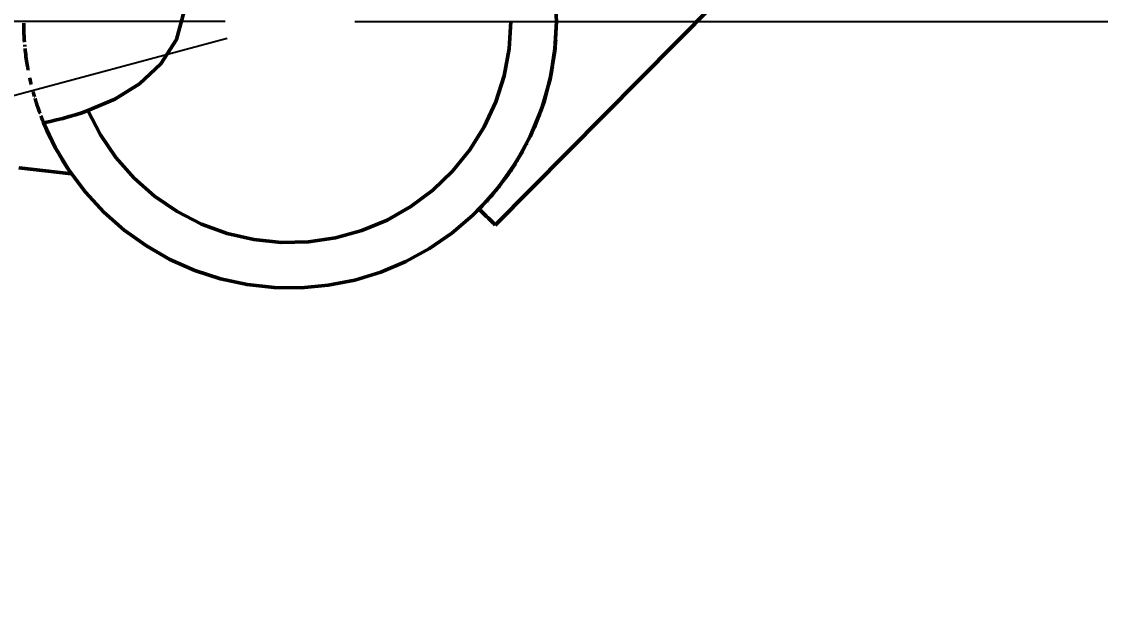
# Model space of a CAD drawing. Header units: millimetres. Extents: x -900 to 1100, y -668 to 717.
# Drawn here: x -20.7 to 62.4, y -45.5 to 0 of the extents above; entities that cross this region are included whole.
import ezdxf

# ---------------------------------------------------------------- set-up
doc = ezdxf.new("R2010")
doc.units = ezdxf.units.MM
doc.header["$LTSCALE"] = 10
doc.layers.add('DIM', color=3, linetype='CONTINUOUS', lineweight=18)
doc.layers.add('FRAME', color=7, linetype='CONTINUOUS', lineweight=50)
doc.styles.add('OpenSansCondensed-Light', font='OpenSansCondensed-Light.ttf')
doc.dimstyles.new('EZDXF', dxfattribs={"dimtxt": 12.5, "dimasz": 12.5, "dimexe": 7.5, "dimexo": 5, "dimgap": 4, "dimtad": 1, "dimdec": 1, "dimzin": 12, "dimdsep": 46, "dimtxsty": 'OpenSansCondensed-Light', "dimblk": 'ARCHTICK', "dimcen": 2.5, "dimclrd": 3, "dimclre": 3, "dimadec": 1, "dimazin": 3, "dimtfac": 0.5, "dimtmove": 2, "dimatfit": 3})

# ---------------------------------------------------------------- blocks, each defined once
blk = doc.blocks.new('_ARCHTICK')
at = {"color": 0, "linetype": 'BYBLOCK', "const_width": 0.15}
blk.add_lwpolyline([(-0.5, -0.5), (0.5, 0.5)], dxfattribs=at)

msp = doc.modelspace()

# ---------------------------------------------------------------- linework, layer by layer
at = {"layer": 'FRAME'}
for points in [[(15.802, -15.664), (420.755, 392.861)], [(20.5, 0), (20.388, 2.144), (20.052, 4.265), (19.495, 6.338), (18.726, 8.343), (17.75, 10.255), (16.58, 12.056), (15.229, 13.724), (13.71, 15.241), (12.04, 16.591), (10.239, 17.76), (8.325, 18.733), (6.321, 19.501), (4.246, 20.055), (2.125, 20.39), (-0.019, 20.5), (-2.163, 20.386)], [(-13.841, 9.87), (-12.042, 8.524), (-10.439, 6.949), (-9.144, 5.116), (-8.321, 3.03), (-8.157, 0.797), (-8.731, -1.366), (-9.939, -3.254), (-11.584, -4.781), (-13.494, -5.963), (-15.558, -6.851)], [(-20.5, -0.113), (-20.497, -0.322), (-20.493, -0.532), (-20.487, -0.741), (-20.478, -0.95), (-20.467, -1.159), (-20.454, -1.368), (-20.439, -1.576)], [(-18.963, -7.788), (-18.072, -9.677), (-16.994, -11.465), (-15.739, -13.135), (-14.321, -14.668), (-12.754, -16.049), (-11.055, -17.264), (-9.241, -18.299), (-7.332, -19.144), (-5.346, -19.791), (-3.304, -20.232), (-1.229, -20.463), (0.86, -20.482), (2.939, -20.288), (4.988, -19.884), (6.986, -19.273), (8.91, -18.462), (10.743, -17.46), (12.463, -16.276), (14.055, -14.924), (15.5, -13.416), (16.785, -11.77), (17.895, -10.001), (18.82, -8.128), (19.549, -6.171), (20.076, -4.15), (20.394, -2.086), (20.5, 0)], [(-15.558, -6.851), (-14.592, -8.722), (-13.402, -10.459), (-12.006, -12.036), (-10.426, -13.428), (-8.686, -14.614), (-6.812, -15.575), (-4.835, -16.298), (-2.783, -16.771), (-0.688, -16.986), (1.417, -16.941), (3.501, -16.636), (5.531, -16.075), (7.475, -15.268), (9.306, -14.227), (10.993, -12.967), (12.512, -11.509), (13.839, -9.874), (14.953, -8.087), (15.838, -6.176), (16.48, -4.171), (16.87, -2.102), (17, 0)], [(14.559, -14.432), (16.076, -12.721), (17.392, -10.852), (18.492, -8.848), (19.362, -6.734), (19.992, -4.537), (20.373, -2.282), (20.5, 0)], [(20.488, -0.696), (20.488, -0.696), (20.488, -0.696), (20.488, -0.696), (20.488, -0.696), (20.488, -0.696), (20.488, -0.696), (20.488, -0.696)], [(20.488, -0.702), (20.488, -0.702), (20.488, -0.702), (20.488, -0.702), (20.488, -0.702), (20.488, -0.702), (20.488, -0.702), (20.488, -0.702)], [(20.489, -0.675), (20.489, -0.675), (20.489, -0.675), (20.489, -0.675), (20.489, -0.675), (20.489, -0.675), (20.489, -0.675), (20.489, -0.675)], [(20.489, -0.685), (20.489, -0.685), (20.489, -0.685), (20.489, -0.685), (20.489, -0.685), (20.489, -0.685), (20.489, -0.685), (20.489, -0.685)], [(20.367, -2.333), (20.381, -2.201), (20.395, -2.07), (20.408, -1.938), (20.42, -1.807), (20.431, -1.675), (20.442, -1.544), (20.451, -1.412)], [(20.455, -1.352), (20.455, -1.352), (20.455, -1.352), (20.455, -1.352), (20.455, -1.352), (20.455, -1.352), (20.455, -1.352), (20.455, -1.352)], [(20.455, -1.357), (20.455, -1.357), (20.455, -1.357), (20.455, -1.357), (20.455, -1.357), (20.455, -1.357), (20.455, -1.357), (20.455, -1.357)], [(20.455, -1.361), (20.455, -1.361), (20.455, -1.361), (20.455, -1.361), (20.455, -1.361), (20.455, -1.361), (20.455, -1.361), (20.455, -1.361)], [(20.456, -1.348), (20.456, -1.348), (20.456, -1.348), (20.456, -1.348), (20.456, -1.348), (20.456, -1.348), (20.456, -1.348), (20.456, -1.348)], [(20.459, -1.297), (20.459, -1.297), (20.459, -1.296), (20.459, -1.296), (20.459, -1.295), (20.459, -1.295), (20.459, -1.294), (20.459, -1.293)], [(20.459, -1.293), (20.459, -1.293), (20.459, -1.293), (20.459, -1.293), (20.459, -1.293), (20.459, -1.293), (20.459, -1.293), (20.459, -1.293)], [(20.46, -1.279), (20.46, -1.279), (20.46, -1.279), (20.46, -1.279), (20.46, -1.279), (20.46, -1.279), (20.46, -1.279), (20.46, -1.279)], [(20.46, -1.286), (20.46, -1.286), (20.46, -1.286), (20.46, -1.286), (20.46, -1.286), (20.46, -1.286), (20.46, -1.286), (20.46, -1.286)], [(20.465, -1.194), (20.465, -1.194), (20.465, -1.194), (20.465, -1.194), (20.465, -1.194), (20.465, -1.194), (20.465, -1.194), (20.465, -1.194)], [(20.466, -1.179), (20.466, -1.179), (20.466, -1.179), (20.466, -1.179), (20.466, -1.179), (20.466, -1.179), (20.466, -1.179), (20.466, -1.179)], [(20.466, -1.183), (20.466, -1.183), (20.466, -1.183), (20.466, -1.183), (20.466, -1.183), (20.466, -1.183), (20.466, -1.183), (20.466, -1.183)], [(20.466, -1.187), (20.466, -1.187), (20.466, -1.187), (20.466, -1.187), (20.466, -1.187), (20.466, -1.187), (20.466, -1.187), (20.466, -1.187)], [(20.469, -1.123), (20.469, -1.123), (20.469, -1.123), (20.469, -1.123), (20.469, -1.123), (20.469, -1.123), (20.469, -1.123), (20.469, -1.123)], [(20.469, -1.127), (20.469, -1.127), (20.469, -1.127), (20.469, -1.127), (20.469, -1.127), (20.469, -1.127), (20.469, -1.127), (20.469, -1.127)], [(20.47, -1.117), (20.47, -1.117), (20.47, -1.117), (20.47, -1.117), (20.47, -1.117), (20.47, -1.117), (20.47, -1.117), (20.47, -1.117)], [(20.471, -1.081), (20.471, -1.081), (20.471, -1.081), (20.471, -1.081), (20.471, -1.081), (20.471, -1.081), (20.471, -1.081), (20.471, -1.081)], [(20.472, -1.073), (20.472, -1.073), (20.472, -1.073), (20.472, -1.073), (20.472, -1.073), (20.472, -1.073), (20.472, -1.073), (20.472, -1.073)], [(20.472, -1.077), (20.472, -1.077), (20.472, -1.077), (20.472, -1.077), (20.472, -1.077), (20.472, -1.077), (20.472, -1.077), (20.472, -1.077)], [(20.475, -1.017), (20.475, -1.017), (20.475, -1.017), (20.475, -1.017), (20.475, -1.017), (20.475, -1.017), (20.475, -1.017), (20.475, -1.017)], [(20.475, -1.021), (20.475, -1.021), (20.475, -1.021), (20.475, -1.021), (20.475, -1.021), (20.475, -1.021), (20.475, -1.021), (20.475, -1.021)], [(-20.42, -1.814), (-20.419, -1.818), (-20.419, -1.821), (-20.419, -1.825), (-20.418, -1.828), (-20.418, -1.831), (-20.418, -1.835), (-20.417, -1.838)], [(-20.415, -1.864), (-20.415, -1.87), (-20.414, -1.877), (-20.413, -1.883), (-20.413, -1.889), (-20.412, -1.896), (-20.412, -1.902), (-20.411, -1.909)], [(-20.395, -2.069), (-20.379, -2.226), (-20.361, -2.384), (-20.342, -2.541), (-20.322, -2.698), (-20.3, -2.855), (-20.278, -3.012), (-20.254, -3.169)], [(-20.253, -3.174), (-20.249, -3.197), (-20.245, -3.221), (-20.242, -3.245), (-20.238, -3.268), (-20.234, -3.292), (-20.23, -3.316), (-20.226, -3.339)], [(20.231, -3.308), (20.231, -3.308), (20.231, -3.308), (20.231, -3.308), (20.231, -3.308), (20.231, -3.308), (20.231, -3.308), (20.231, -3.308)], [(20.263, -3.106), (20.263, -3.106), (20.263, -3.106), (20.263, -3.106), (20.263, -3.106), (20.263, -3.106), (20.263, -3.106), (20.263, -3.106)], [(20.267, -3.083), (20.267, -3.083), (20.267, -3.083), (20.267, -3.083), (20.267, -3.083), (20.267, -3.083), (20.267, -3.083), (20.267, -3.083)], [(20.27, -3.061), (20.27, -3.061), (20.27, -3.061), (20.27, -3.061), (20.27, -3.061), (20.27, -3.061), (20.27, -3.061), (20.27, -3.061)], [(20.272, -3.047), (20.272, -3.047), (20.272, -3.047), (20.272, -3.047), (20.272, -3.047), (20.272, -3.047), (20.272, -3.047), (20.272, -3.047)], [(-20.224, -3.354), (-20.223, -3.356), (-20.223, -3.358), (-20.223, -3.361), (-20.222, -3.363), (-20.222, -3.365), (-20.222, -3.367), (-20.221, -3.369)], [(-20.22, -3.376), (-20.22, -3.378), (-20.219, -3.38), (-20.219, -3.382), (-20.219, -3.384), (-20.218, -3.386), (-20.218, -3.388), (-20.218, -3.39)], [(-20.217, -3.396), (-20.209, -3.445), (-20.2, -3.493), (-20.192, -3.542), (-20.183, -3.59), (-20.175, -3.638), (-20.166, -3.687), (-20.157, -3.735)], [(19.951, -4.711), (19.984, -4.571), (20.016, -4.43), (20.046, -4.29), (20.076, -4.149), (20.104, -4.008), (20.132, -3.867), (20.159, -3.726)], [(20.16, -3.717), (20.16, -3.717), (20.16, -3.717), (20.16, -3.717), (20.16, -3.717), (20.16, -3.717), (20.16, -3.717), (20.16, -3.717)], [(20.162, -3.709), (20.162, -3.709), (20.162, -3.709), (20.162, -3.709), (20.162, -3.709), (20.162, -3.709), (20.162, -3.709), (20.162, -3.709)], [(20.18, -3.608), (20.18, -3.607), (20.18, -3.606), (20.181, -3.605), (20.181, -3.604), (20.181, -3.603), (20.181, -3.602), (20.181, -3.601)], [(20.181, -3.6), (20.181, -3.6), (20.181, -3.6), (20.181, -3.6), (20.181, -3.6), (20.181, -3.6), (20.181, -3.6), (20.181, -3.6)], [(20.182, -3.594), (20.182, -3.594), (20.182, -3.594), (20.182, -3.594), (20.182, -3.594), (20.182, -3.594), (20.182, -3.594), (20.182, -3.594)], [(20.183, -3.589), (20.183, -3.589), (20.183, -3.589), (20.183, -3.589), (20.183, -3.589), (20.183, -3.589), (20.183, -3.589), (20.183, -3.589)], [(20.195, -3.523), (20.195, -3.523), (20.195, -3.522), (20.195, -3.522), (20.195, -3.521), (20.195, -3.52), (20.196, -3.52), (20.196, -3.519)], [(20.196, -3.518), (20.196, -3.518), (20.196, -3.518), (20.196, -3.518), (20.196, -3.518), (20.196, -3.518), (20.196, -3.518), (20.196, -3.518)], [(20.198, -3.503), (20.198, -3.503), (20.198, -3.503), (20.198, -3.503), (20.198, -3.503), (20.198, -3.503), (20.198, -3.503), (20.198, -3.503)], [(20.201, -3.489), (20.201, -3.489), (20.201, -3.489), (20.201, -3.489), (20.201, -3.489), (20.201, -3.489), (20.201, -3.489), (20.201, -3.489)], [(20.229, -3.322), (20.229, -3.322), (20.229, -3.322), (20.229, -3.322), (20.229, -3.322), (20.229, -3.322), (20.229, -3.322), (20.229, -3.322)], [(-20.03, -4.365), (-20.029, -4.367), (-20.029, -4.369), (-20.028, -4.372), (-20.028, -4.374), (-20.027, -4.376), (-20.027, -4.379), (-20.026, -4.381)], [(-20.02, -4.409), (-20.019, -4.414), (-20.018, -4.42), (-20.017, -4.425), (-20.016, -4.43), (-20.014, -4.436), (-20.013, -4.441), (-20.012, -4.447)], [(-20.01, -4.456), (-20.008, -4.464), (-20.007, -4.471), (-20.005, -4.478), (-20.003, -4.486), (-20.002, -4.493), (-20, -4.501), (-19.998, -4.508)], [(-19.996, -4.519), (-19.994, -4.527), (-19.992, -4.535), (-19.99, -4.543), (-19.989, -4.55), (-19.987, -4.558), (-19.985, -4.566), (-19.983, -4.574)], [(-19.98, -4.59), (-19.975, -4.608), (-19.971, -4.625), (-19.967, -4.643), (-19.963, -4.661), (-19.959, -4.678), (-19.955, -4.696), (-19.951, -4.713)], [(-19.951, -4.713), (-19.951, -4.714), (-19.951, -4.714), (-19.951, -4.714), (-19.95, -4.715), (-19.95, -4.715), (-19.95, -4.715), (-19.95, -4.716)], [(-19.95, -4.716), (-19.948, -4.727), (-19.945, -4.738), (-19.942, -4.749), (-19.94, -4.76), (-19.937, -4.771), (-19.934, -4.782), (-19.932, -4.793)], [(-19.77, -5.423), (-19.769, -5.425), (-19.768, -5.428), (-19.768, -5.431), (-19.767, -5.434), (-19.766, -5.436), (-19.765, -5.439), (-19.764, -5.442)], [(-19.757, -5.471), (-19.749, -5.497), (-19.742, -5.524), (-19.734, -5.551), (-19.727, -5.578), (-19.719, -5.604), (-19.711, -5.631), (-19.704, -5.658)], [(-19.704, -5.658), (-19.699, -5.673), (-19.695, -5.688), (-19.691, -5.704), (-19.686, -5.719), (-19.682, -5.734), (-19.677, -5.749), (-19.673, -5.764)], [(-19.625, -5.925), (-19.613, -5.964), (-19.601, -6.003), (-19.59, -6.042), (-19.578, -6.08), (-19.565, -6.119), (-19.553, -6.158), (-19.541, -6.197)], [(-19.562, -6.131), (-19.561, -6.135), (-19.56, -6.138), (-19.559, -6.141), (-19.558, -6.144), (-19.557, -6.147), (-19.556, -6.151), (-19.555, -6.154)], [(-19.54, -6.199), (-19.539, -6.204), (-19.537, -6.208), (-19.536, -6.213), (-19.534, -6.217), (-19.533, -6.222), (-19.532, -6.226), (-19.53, -6.231)], [(-19.529, -6.234), (-19.516, -6.275), (-19.503, -6.316), (-19.489, -6.357), (-19.476, -6.398), (-19.463, -6.438), (-19.449, -6.479), (-19.436, -6.52)], [(-19.432, -6.531), (-19.43, -6.535), (-19.429, -6.54), (-19.427, -6.544), (-19.426, -6.549), (-19.424, -6.553), (-19.423, -6.558), (-19.421, -6.562)], [(-19.427, -6.546), (-19.427, -6.546), (-19.427, -6.546), (-19.427, -6.546), (-19.427, -6.545), (-19.427, -6.545), (-19.427, -6.545), (-19.427, -6.545)], [(-19.42, -6.565), (-19.417, -6.574), (-19.414, -6.583), (-19.411, -6.592), (-19.408, -6.602), (-19.405, -6.611), (-19.402, -6.62), (-19.399, -6.629)], [(-19.409, -6.598), (-19.41, -6.595), (-19.411, -6.592), (-19.412, -6.589), (-19.413, -6.587), (-19.414, -6.584), (-19.415, -6.581), (-19.416, -6.579)], [(-19.395, -6.64), (-19.397, -6.634), (-19.399, -6.628), (-19.401, -6.622), (-19.403, -6.616), (-19.405, -6.61), (-19.407, -6.604), (-19.409, -6.598)], [(-19.334, -6.816), (-19.342, -6.791), (-19.351, -6.766), (-19.36, -6.741), (-19.369, -6.716), (-19.377, -6.691), (-19.386, -6.666), (-19.395, -6.64)], [(19.511, -6.291), (19.512, -6.289), (19.512, -6.286), (19.513, -6.284), (19.514, -6.281), (19.515, -6.279), (19.516, -6.276), (19.516, -6.274)], [(-19.394, -6.644), (-19.389, -6.658), (-19.384, -6.673), (-19.379, -6.687), (-19.374, -6.701), (-19.369, -6.716), (-19.364, -6.73), (-19.359, -6.744)], [(-19.377, -6.693), (-19.376, -6.693), (-19.376, -6.694), (-19.376, -6.694), (-19.376, -6.695), (-19.376, -6.695), (-19.376, -6.695), (-19.376, -6.696)], [(-19.376, -6.696), (-19.375, -6.699), (-19.373, -6.702), (-19.372, -6.705), (-19.371, -6.709), (-19.37, -6.712), (-19.369, -6.715), (-19.368, -6.718)], [(-19.367, -6.72), (-19.364, -6.73), (-19.36, -6.74), (-19.357, -6.75), (-19.353, -6.76), (-19.35, -6.77), (-19.347, -6.779), (-19.343, -6.789)], [(-19.352, -6.765), (-19.348, -6.775), (-19.344, -6.785), (-19.341, -6.796), (-19.337, -6.806), (-19.333, -6.817), (-19.33, -6.827), (-19.326, -6.837)], [(-19.332, -6.82), (-19.332, -6.82), (-19.332, -6.819), (-19.333, -6.819), (-19.333, -6.819), (-19.333, -6.819), (-19.333, -6.819), (-19.333, -6.818)], [(-19.33, -6.827), (-19.33, -6.826), (-19.33, -6.825), (-19.331, -6.825), (-19.331, -6.824), (-19.331, -6.823), (-19.331, -6.823), (-19.332, -6.822)], [(-19.328, -6.833), (-19.328, -6.832), (-19.328, -6.831), (-19.329, -6.83), (-19.329, -6.829), (-19.329, -6.828), (-19.33, -6.828), (-19.33, -6.827)], [(-19.282, -6.96), (-19.289, -6.942), (-19.295, -6.924), (-19.302, -6.906), (-19.308, -6.888), (-19.315, -6.87), (-19.321, -6.852), (-19.327, -6.834)], [(-19.324, -6.843), (-19.324, -6.844), (-19.323, -6.845), (-19.323, -6.846), (-19.323, -6.847), (-19.323, -6.847), (-19.322, -6.848), (-19.322, -6.849)], [(-19.322, -6.849), (-19.321, -6.851), (-19.321, -6.853), (-19.32, -6.854), (-19.32, -6.856), (-19.319, -6.858), (-19.318, -6.859), (-19.318, -6.861)], [(-19.267, -7.003), (-19.266, -7.004), (-19.266, -7.005), (-19.266, -7.006), (-19.265, -7.007), (-19.265, -7.008), (-19.265, -7.009), (-19.264, -7.009)], [(-19.153, -7.308), (-19.153, -7.309), (-19.152, -7.311), (-19.152, -7.312), (-19.151, -7.313), (-19.151, -7.314), (-19.15, -7.316), (-19.15, -7.317)], [(-19.149, -7.318), (-19.149, -7.319), (-19.148, -7.32), (-19.148, -7.322), (-19.147, -7.323), (-19.147, -7.324), (-19.146, -7.325), (-19.146, -7.327)], [(-19.145, -7.328), (-19.138, -7.347), (-19.131, -7.366), (-19.124, -7.385), (-19.116, -7.404), (-19.109, -7.423), (-19.102, -7.441), (-19.094, -7.46)], [(-19.094, -7.461), (-19.094, -7.462), (-19.093, -7.463), (-19.093, -7.465), (-19.092, -7.466), (-19.091, -7.468), (-19.091, -7.469), (-19.09, -7.471)], [(-15.558, -6.851), (-16.035, -7.017), (-16.516, -7.17), (-17.001, -7.313), (-17.488, -7.446), (-17.977, -7.569), (-18.469, -7.683), (-18.963, -7.788)], [(-17.115, -7.345), (-17.084, -7.337), (-17.054, -7.328), (-17.023, -7.32), (-16.993, -7.311), (-16.963, -7.303), (-16.932, -7.294), (-16.902, -7.285)], [(19.16, -7.291), (19.16, -7.29), (19.16, -7.289), (19.161, -7.288), (19.161, -7.287), (19.161, -7.287), (19.162, -7.286), (19.162, -7.285)], [(19.189, -7.213), (19.192, -7.206), (19.194, -7.199), (19.197, -7.193), (19.199, -7.186), (19.202, -7.179), (19.204, -7.173), (19.207, -7.166)], [(19.224, -7.12), (19.224, -7.12), (19.224, -7.12), (19.224, -7.12), (19.224, -7.12), (19.224, -7.12), (19.224, -7.12), (19.224, -7.12)], [(19.237, -7.085), (19.237, -7.085), (19.237, -7.085), (19.237, -7.085), (19.237, -7.085), (19.237, -7.085), (19.237, -7.085), (19.237, -7.085)], [(19.254, -7.038), (19.254, -7.038), (19.254, -7.038), (19.254, -7.038), (19.254, -7.038), (19.254, -7.038), (19.254, -7.038), (19.254, -7.038)], [(19.266, -7.004), (19.266, -7.004), (19.266, -7.004), (19.267, -7.004), (19.267, -7.004), (19.267, -7.004), (19.267, -7.003), (19.267, -7.003)], [(19.274, -6.984), (19.274, -6.984), (19.274, -6.984), (19.274, -6.984), (19.274, -6.984), (19.274, -6.984), (19.274, -6.984), (19.274, -6.984)], [(19.276, -6.978), (19.276, -6.978), (19.276, -6.978), (19.276, -6.978), (19.276, -6.977), (19.276, -6.977), (19.276, -6.977), (19.276, -6.977)], [(19.283, -6.957), (19.283, -6.957), (19.283, -6.957), (19.283, -6.957), (19.283, -6.957), (19.283, -6.957), (19.283, -6.957), (19.283, -6.957)], [(19.285, -6.952), (19.285, -6.952), (19.285, -6.952), (19.285, -6.952), (19.285, -6.952), (19.285, -6.952), (19.285, -6.952), (19.285, -6.952)], [(19.293, -6.931), (19.293, -6.931), (19.293, -6.931), (19.293, -6.931), (19.293, -6.931), (19.293, -6.931), (19.293, -6.931), (19.293, -6.931)], [(19.295, -6.925), (19.295, -6.925), (19.295, -6.925), (19.295, -6.925), (19.295, -6.925), (19.295, -6.925), (19.295, -6.925), (19.295, -6.925)], [(19.302, -6.905), (19.302, -6.905), (19.302, -6.905), (19.302, -6.905), (19.302, -6.905), (19.302, -6.905), (19.302, -6.905), (19.302, -6.905)], [(-19.057, -7.555), (-19.056, -7.557), (-19.056, -7.558), (-19.055, -7.56), (-19.054, -7.562), (-19.054, -7.563), (-19.053, -7.565), (-19.053, -7.566)], [(-19.052, -7.568), (-19.051, -7.569), (-19.051, -7.57), (-19.051, -7.571), (-19.05, -7.573), (-19.05, -7.574), (-19.049, -7.575), (-19.049, -7.576)], [(-19.012, -7.668), (-19.012, -7.668), (-19.012, -7.668), (-19.012, -7.668), (-19.012, -7.669), (-19.012, -7.669), (-19.011, -7.669), (-19.011, -7.669)], [(-19.011, -7.67), (-19.01, -7.673), (-19.009, -7.676), (-19.008, -7.679), (-19.006, -7.681), (-19.005, -7.684), (-19.004, -7.687), (-19.003, -7.69)], [(-19.003, -7.69), (-19.003, -7.69), (-19.003, -7.691), (-19.003, -7.691), (-19.003, -7.691), (-19.003, -7.691), (-19.002, -7.691), (-19.002, -7.691)], [(-18.988, -7.728), (-18.988, -7.728), (-18.987, -7.728), (-18.987, -7.729), (-18.987, -7.729), (-18.987, -7.729), (-18.987, -7.729), (-18.987, -7.73)], [(-18.987, -7.73), (-18.986, -7.731), (-18.986, -7.732), (-18.985, -7.734), (-18.985, -7.735), (-18.984, -7.736), (-18.984, -7.737), (-18.983, -7.738)], [(-18.983, -7.738), (-18.983, -7.738), (-18.983, -7.738), (-18.983, -7.738), (-18.983, -7.739), (-18.983, -7.739), (-18.983, -7.739), (-18.983, -7.739)], [(-18.983, -7.739), (-18.983, -7.739), (-18.983, -7.74), (-18.983, -7.74), (-18.983, -7.74), (-18.982, -7.741), (-18.982, -7.741), (-18.982, -7.741)], [(-18.982, -7.741), (-18.982, -7.742), (-18.982, -7.742), (-18.982, -7.742), (-18.982, -7.743), (-18.981, -7.743), (-18.981, -7.743), (-18.981, -7.744)], [(-18.981, -7.744), (-18.981, -7.744), (-18.981, -7.745), (-18.981, -7.745), (-18.981, -7.745), (-18.98, -7.746), (-18.98, -7.746), (-18.98, -7.746)], [(-18.98, -7.746), (-18.98, -7.747), (-18.98, -7.747), (-18.98, -7.747), (-18.98, -7.747), (-18.98, -7.748), (-18.98, -7.748), (-18.979, -7.748)], [(-18.978, -7.751), (-18.978, -7.752), (-18.978, -7.753), (-18.977, -7.753), (-18.977, -7.754), (-18.977, -7.755), (-18.976, -7.756), (-18.976, -7.757)], [(-18.963, -7.788), (-18.963, -7.788), (-18.963, -7.788), (-18.963, -7.789), (-18.963, -7.789), (-18.963, -7.789), (-18.962, -7.789), (-18.962, -7.79)], [(-18.932, -7.864), (-18.681, -8.442), (-18.413, -9.012), (-18.127, -9.573), (-17.825, -10.126), (-17.505, -10.669), (-17.169, -11.202), (-16.816, -11.724)], [(-18.83, -8.104), (-18.829, -8.106), (-18.828, -8.108), (-18.827, -8.111), (-18.826, -8.113), (-18.825, -8.116), (-18.824, -8.118), (-18.823, -8.12)], [(-18.823, -8.122), (-18.822, -8.123), (-18.822, -8.124), (-18.821, -8.125), (-18.821, -8.126), (-18.82, -8.127), (-18.82, -8.128), (-18.819, -8.129)], [(-18.819, -8.131), (-18.818, -8.132), (-18.818, -8.133), (-18.817, -8.135), (-18.816, -8.136), (-18.816, -8.137), (-18.815, -8.138), (-18.815, -8.14)], [(-18.815, -8.14), (-18.814, -8.141), (-18.813, -8.143), (-18.813, -8.145), (-18.812, -8.146), (-18.811, -8.148), (-18.81, -8.15), (-18.81, -8.151)], [(-18.81, -8.152), (-18.809, -8.152), (-18.809, -8.153), (-18.809, -8.153), (-18.809, -8.154), (-18.808, -8.155), (-18.808, -8.155), (-18.808, -8.156)], [(-18.808, -8.156), (-18.799, -8.176), (-18.79, -8.197), (-18.781, -8.217), (-18.772, -8.237), (-18.763, -8.258), (-18.754, -8.278), (-18.745, -8.299)], [(-18.743, -8.303), (-18.743, -8.303), (-18.743, -8.304), (-18.743, -8.305), (-18.742, -8.305), (-18.742, -8.306), (-18.742, -8.306), (-18.741, -8.307)], [(18.762, -8.261), (18.763, -8.259), (18.764, -8.257), (18.764, -8.255), (18.765, -8.253), (18.766, -8.251), (18.767, -8.249), (18.768, -8.247)], [(18.847, -8.064), (18.848, -8.062), (18.849, -8.06), (18.85, -8.058), (18.851, -8.056), (18.852, -8.053), (18.853, -8.051), (18.854, -8.049)], [(18.854, -8.049), (18.854, -8.049), (18.854, -8.048), (18.855, -8.047), (18.855, -8.046), (18.855, -8.045), (18.856, -8.045), (18.856, -8.044)], [(18.858, -8.038), (18.862, -8.029), (18.866, -8.019), (18.871, -8.01), (18.875, -8), (18.879, -7.99), (18.883, -7.981), (18.887, -7.971)], [(18.887, -7.971), (18.887, -7.971), (18.887, -7.97), (18.888, -7.969), (18.888, -7.968), (18.888, -7.967), (18.889, -7.967), (18.889, -7.966)], [(18.922, -7.888), (18.922, -7.887), (18.922, -7.886), (18.923, -7.885), (18.923, -7.884), (18.923, -7.884), (18.924, -7.883), (18.924, -7.882)], [(19.025, -7.636), (19.025, -7.635), (19.025, -7.634), (19.026, -7.633), (19.026, -7.633), (19.026, -7.632), (19.027, -7.631), (19.027, -7.63)], [(-18.741, -8.307), (-18.741, -8.307), (-18.741, -8.308), (-18.741, -8.308), (-18.741, -8.308), (-18.741, -8.308), (-18.741, -8.308), (-18.741, -8.308)], [(-18.738, -8.316), (-18.737, -8.316), (-18.737, -8.316), (-18.737, -8.316), (-18.737, -8.317), (-18.737, -8.317), (-18.737, -8.317), (-18.737, -8.317)], [(-18.501, -8.83), (-18.5, -8.831), (-18.5, -8.831), (-18.5, -8.832), (-18.5, -8.832), (-18.5, -8.832), (-18.499, -8.833), (-18.499, -8.833)], [(-18.498, -8.836), (-18.484, -8.865), (-18.47, -8.894), (-18.456, -8.923), (-18.442, -8.952), (-18.428, -8.981), (-18.414, -9.01), (-18.4, -9.039)], [(-18.4, -9.039), (-18.399, -9.04), (-18.399, -9.041), (-18.398, -9.042), (-18.398, -9.043), (-18.397, -9.044), (-18.397, -9.045), (-18.396, -9.046)], [(-18.396, -9.046), (-18.396, -9.046), (-18.396, -9.047), (-18.396, -9.047), (-18.395, -9.048), (-18.395, -9.048), (-18.395, -9.048), (-18.395, -9.049)], [(18.547, -8.733), (18.548, -8.731), (18.548, -8.73), (18.549, -8.728), (18.55, -8.726), (18.551, -8.725), (18.552, -8.723), (18.552, -8.721)], [(18.627, -8.561), (18.628, -8.559), (18.628, -8.558), (18.629, -8.556), (18.63, -8.554), (18.631, -8.553), (18.631, -8.551), (18.632, -8.549)], [(18.705, -8.389), (18.706, -8.388), (18.706, -8.386), (18.707, -8.385), (18.707, -8.384), (18.708, -8.383), (18.708, -8.382), (18.709, -8.38)], [(17.973, -9.86), (17.973, -9.86), (17.973, -9.86), (17.973, -9.86), (17.973, -9.86), (17.973, -9.86), (17.973, -9.86), (17.973, -9.86)], [(17.983, -9.842), (17.983, -9.842), (17.983, -9.842), (17.983, -9.842), (17.983, -9.842), (17.983, -9.842), (17.983, -9.842), (17.983, -9.842)], [(17.987, -9.834), (17.987, -9.834), (17.987, -9.834), (17.987, -9.834), (17.987, -9.834), (17.987, -9.834), (17.987, -9.834), (17.987, -9.834)], [(17.993, -9.824), (17.993, -9.824), (17.993, -9.824), (17.993, -9.824), (17.993, -9.824), (17.993, -9.824), (17.993, -9.824), (17.993, -9.824)], [(18.005, -9.801), (18.005, -9.801), (18.005, -9.801), (18.005, -9.801), (18.005, -9.801), (18.005, -9.801), (18.005, -9.801), (18.005, -9.801)], [(18.05, -9.719), (18.05, -9.719), (18.05, -9.719), (18.05, -9.719), (18.05, -9.719), (18.05, -9.719), (18.05, -9.719), (18.05, -9.719)], [(18.083, -9.657), (18.083, -9.657), (18.083, -9.657), (18.083, -9.657), (18.083, -9.657), (18.083, -9.657), (18.083, -9.657), (18.083, -9.657)], [(18.17, -9.493), (18.17, -9.493), (18.17, -9.493), (18.17, -9.493), (18.17, -9.493), (18.17, -9.493), (18.17, -9.493), (18.17, -9.493)], [(18.202, -9.432), (18.202, -9.432), (18.202, -9.432), (18.202, -9.432), (18.202, -9.432), (18.202, -9.432), (18.202, -9.432), (18.202, -9.432)], [(18.211, -9.413), (18.211, -9.413), (18.212, -9.412), (18.212, -9.411), (18.212, -9.411), (18.213, -9.41), (18.213, -9.409), (18.213, -9.409)], [(18.214, -9.408), (18.214, -9.408), (18.214, -9.408), (18.214, -9.408), (18.214, -9.408), (18.214, -9.408), (18.214, -9.408), (18.214, -9.408)], [(18.22, -9.396), (18.22, -9.396), (18.22, -9.396), (18.22, -9.396), (18.22, -9.396), (18.22, -9.396), (18.22, -9.396), (18.22, -9.396)], [(18.224, -9.387), (18.224, -9.387), (18.224, -9.387), (18.224, -9.387), (18.224, -9.387), (18.224, -9.387), (18.224, -9.387), (18.224, -9.387)], [(18.241, -9.354), (18.241, -9.354), (18.241, -9.354), (18.241, -9.354), (18.241, -9.354), (18.241, -9.354), (18.241, -9.354), (18.241, -9.354)], [(18.247, -9.342), (18.247, -9.342), (18.247, -9.342), (18.247, -9.342), (18.247, -9.342), (18.247, -9.342), (18.247, -9.342), (18.247, -9.342)], [(18.252, -9.334), (18.252, -9.334), (18.252, -9.334), (18.252, -9.334), (18.252, -9.334), (18.252, -9.334), (18.252, -9.334), (18.252, -9.334)], [(18.269, -9.301), (18.269, -9.301), (18.269, -9.301), (18.269, -9.301), (18.269, -9.301), (18.269, -9.301), (18.269, -9.301), (18.269, -9.301)], [(18.274, -9.291), (18.274, -9.291), (18.274, -9.291), (18.274, -9.291), (18.274, -9.291), (18.274, -9.291), (18.274, -9.291), (18.274, -9.291)], [(-17.694, -10.352), (-17.688, -10.363), (-17.681, -10.374), (-17.675, -10.386), (-17.668, -10.397), (-17.661, -10.408), (-17.655, -10.419), (-17.648, -10.431)], [(-17.557, -10.584), (-17.554, -10.587), (-17.552, -10.591), (-17.55, -10.594), (-17.548, -10.598), (-17.546, -10.601), (-17.544, -10.605), (-17.542, -10.608)], [(17.441, -10.773), (17.441, -10.773), (17.441, -10.773), (17.441, -10.773), (17.441, -10.773), (17.441, -10.773), (17.441, -10.773), (17.441, -10.773)], [(17.488, -10.697), (17.488, -10.697), (17.488, -10.697), (17.488, -10.697), (17.488, -10.697), (17.488, -10.697), (17.488, -10.697), (17.488, -10.697)], [(17.495, -10.685), (17.496, -10.684), (17.496, -10.684), (17.496, -10.684), (17.496, -10.683), (17.496, -10.683), (17.496, -10.683), (17.497, -10.683)], [(17.498, -10.681), (17.498, -10.681), (17.498, -10.681), (17.498, -10.681), (17.498, -10.681), (17.498, -10.681), (17.498, -10.681), (17.498, -10.681)], [(17.501, -10.675), (17.501, -10.675), (17.501, -10.675), (17.501, -10.675), (17.501, -10.675), (17.501, -10.675), (17.501, -10.675), (17.501, -10.675)], [(-16.816, -11.724), (-18.843, -11.486), (-20.868, -11.241)], [(-16.816, -11.724), (-18.827, -11.488), (-20.837, -11.245)], [(16.983, -11.481), (17.041, -11.396), (17.097, -11.31), (17.154, -11.225), (17.21, -11.139), (17.265, -11.052), (17.321, -10.966), (17.375, -10.879)], [(17.403, -10.834), (17.403, -10.834), (17.403, -10.834), (17.403, -10.834), (17.403, -10.834), (17.403, -10.834), (17.403, -10.834), (17.403, -10.834)], [(16.443, -12.243), (16.443, -12.243), (16.443, -12.243), (16.443, -12.243), (16.443, -12.243), (16.443, -12.243), (16.443, -12.243), (16.443, -12.243)], [(16.45, -12.233), (16.45, -12.233), (16.45, -12.233), (16.45, -12.233), (16.45, -12.233), (16.45, -12.233), (16.45, -12.233), (16.45, -12.233)], [(16.464, -12.214), (16.464, -12.214), (16.464, -12.214), (16.464, -12.214), (16.464, -12.214), (16.464, -12.214), (16.464, -12.214), (16.464, -12.214)], [(16.472, -12.203), (16.472, -12.203), (16.472, -12.203), (16.472, -12.203), (16.472, -12.203), (16.472, -12.203), (16.472, -12.203), (16.472, -12.203)], [(16.474, -12.201), (16.474, -12.201), (16.474, -12.201), (16.474, -12.201), (16.474, -12.201), (16.474, -12.201), (16.474, -12.201), (16.474, -12.201)], [(16.497, -12.17), (16.497, -12.17), (16.497, -12.17), (16.497, -12.17), (16.497, -12.17), (16.497, -12.17), (16.497, -12.17), (16.497, -12.17)], [(16.5, -12.165), (16.5, -12.165), (16.5, -12.165), (16.5, -12.165), (16.5, -12.165), (16.5, -12.165), (16.5, -12.165), (16.5, -12.165)], [(16.503, -12.162), (16.503, -12.162), (16.503, -12.162), (16.503, -12.162), (16.503, -12.162), (16.503, -12.162), (16.503, -12.162), (16.503, -12.162)], [(16.529, -12.126), (16.529, -12.126), (16.529, -12.126), (16.529, -12.126), (16.529, -12.126), (16.529, -12.126), (16.529, -12.126), (16.529, -12.126)], [(16.534, -12.119), (16.534, -12.119), (16.534, -12.119), (16.534, -12.119), (16.534, -12.119), (16.534, -12.119), (16.534, -12.119), (16.534, -12.119)], [(16.536, -12.117), (16.536, -12.117), (16.536, -12.117), (16.536, -12.117), (16.536, -12.117), (16.536, -12.117), (16.536, -12.117), (16.536, -12.117)], [(16.558, -12.086), (16.558, -12.086), (16.558, -12.086), (16.558, -12.086), (16.558, -12.086), (16.558, -12.086), (16.558, -12.086), (16.558, -12.086)], [(16.562, -12.081), (16.562, -12.081), (16.562, -12.081), (16.562, -12.081), (16.562, -12.081), (16.562, -12.081), (16.562, -12.081), (16.562, -12.081)], [(16.564, -12.078), (16.564, -12.078), (16.564, -12.078), (16.564, -12.078), (16.564, -12.078), (16.564, -12.078), (16.564, -12.078), (16.564, -12.078)], [(16.591, -12.041), (16.591, -12.041), (16.591, -12.041), (16.591, -12.041), (16.591, -12.041), (16.591, -12.041), (16.591, -12.041), (16.591, -12.041)], [(16.593, -12.038), (16.593, -12.038), (16.593, -12.038), (16.593, -12.038), (16.593, -12.038), (16.593, -12.038), (16.593, -12.038), (16.593, -12.038)], [(16.598, -12.032), (16.598, -12.032), (16.598, -12.032), (16.598, -12.032), (16.598, -12.032), (16.598, -12.032), (16.598, -12.032), (16.598, -12.032)], [(16.624, -11.996), (16.624, -11.996), (16.624, -11.996), (16.624, -11.996), (16.624, -11.996), (16.624, -11.996), (16.624, -11.996), (16.624, -11.996)], [(16.626, -11.993), (16.626, -11.993), (16.626, -11.993), (16.626, -11.993), (16.626, -11.993), (16.626, -11.993), (16.626, -11.993), (16.626, -11.993)], [(16.628, -11.99), (16.628, -11.99), (16.628, -11.99), (16.628, -11.99), (16.628, -11.99), (16.628, -11.99), (16.628, -11.99), (16.628, -11.99)], [(16.631, -11.986), (16.631, -11.986), (16.631, -11.986), (16.631, -11.986), (16.631, -11.986), (16.631, -11.986), (16.631, -11.986), (16.631, -11.986)], [(15.874, -12.972), (15.876, -12.969), (15.879, -12.966), (15.881, -12.963), (15.884, -12.96), (15.886, -12.957), (15.889, -12.954), (15.891, -12.951)], [(15.906, -12.933), (15.906, -12.933), (15.906, -12.933), (15.906, -12.933), (15.906, -12.933), (15.906, -12.933), (15.906, -12.933), (15.906, -12.933)], [(15.943, -12.887), (15.943, -12.887), (15.943, -12.887), (15.943, -12.887), (15.943, -12.887), (15.943, -12.887), (15.943, -12.887), (15.943, -12.887)], [(15.965, -12.859), (15.965, -12.859), (15.965, -12.859), (15.965, -12.859), (15.965, -12.859), (15.965, -12.859), (15.965, -12.859), (15.965, -12.859)], [(15.987, -12.832), (15.987, -12.832), (15.988, -12.832), (15.988, -12.831), (15.988, -12.831), (15.988, -12.831), (15.988, -12.831), (15.988, -12.831)], [(16.009, -12.805), (16.009, -12.805), (16.009, -12.805), (16.009, -12.805), (16.009, -12.805), (16.009, -12.805), (16.009, -12.805), (16.009, -12.805)], [(16.031, -12.778), (16.031, -12.778), (16.031, -12.778), (16.031, -12.778), (16.031, -12.778), (16.031, -12.778), (16.031, -12.778), (16.031, -12.778)], [(16.044, -12.761), (16.044, -12.761), (16.044, -12.761), (16.044, -12.761), (16.044, -12.761), (16.044, -12.761), (16.044, -12.761), (16.044, -12.761)], [(16.082, -12.713), (16.095, -12.697), (16.108, -12.681), (16.12, -12.665), (16.133, -12.648), (16.145, -12.632), (16.158, -12.616), (16.17, -12.6)], [(16.171, -12.6), (16.171, -12.6), (16.171, -12.6), (16.171, -12.6), (16.171, -12.6), (16.171, -12.6), (16.171, -12.6), (16.171, -12.6)], [(16.182, -12.586), (16.182, -12.586), (16.182, -12.586), (16.182, -12.586), (16.182, -12.586), (16.182, -12.586), (16.182, -12.586), (16.182, -12.586)], [(16.225, -12.529), (16.228, -12.526), (16.23, -12.524), (16.232, -12.521), (16.235, -12.518), (16.237, -12.515), (16.239, -12.512), (16.241, -12.509)], [(16.242, -12.508), (16.242, -12.508), (16.242, -12.508), (16.242, -12.508), (16.242, -12.508), (16.242, -12.508), (16.242, -12.508), (16.242, -12.508)], [(16.258, -12.488), (16.258, -12.488), (16.258, -12.488), (16.258, -12.488), (16.258, -12.488), (16.258, -12.488), (16.258, -12.488), (16.258, -12.488)], [(16.273, -12.467), (16.273, -12.467), (16.273, -12.467), (16.273, -12.467), (16.273, -12.467), (16.273, -12.467), (16.273, -12.467), (16.273, -12.467)], [(14.961, -14.015), (14.961, -14.015), (14.961, -14.015), (14.961, -14.015), (14.961, -14.015), (14.961, -14.015), (14.961, -14.015), (14.961, -14.015)], [(14.976, -13.999), (14.976, -13.999), (14.976, -13.999), (14.976, -13.999), (14.976, -13.999), (14.976, -13.999), (14.976, -13.999), (14.976, -13.999)], [(14.985, -13.989), (14.985, -13.989), (14.985, -13.989), (14.985, -13.989), (14.985, -13.989), (14.985, -13.989), (14.985, -13.989), (14.985, -13.989)], [(15, -13.973), (15, -13.973), (15, -13.973), (15, -13.973), (15, -13.973), (15, -13.973), (15, -13.973), (15, -13.973)], [(15.009, -13.963), (15.009, -13.963), (15.009, -13.963), (15.009, -13.963), (15.009, -13.963), (15.009, -13.963), (15.009, -13.963), (15.009, -13.963)], [(15.024, -13.947), (15.024, -13.947), (15.024, -13.947), (15.024, -13.947), (15.024, -13.947), (15.024, -13.947), (15.024, -13.947), (15.024, -13.947)], [(15.033, -13.937), (15.033, -13.937), (15.033, -13.937), (15.033, -13.937), (15.033, -13.937), (15.033, -13.937), (15.033, -13.937), (15.034, -13.937)], [(15.048, -13.921), (15.048, -13.921), (15.048, -13.921), (15.048, -13.921), (15.048, -13.921), (15.048, -13.921), (15.048, -13.921), (15.048, -13.921)], [(15.057, -13.911), (15.057, -13.911), (15.057, -13.911), (15.057, -13.911), (15.057, -13.911), (15.057, -13.911), (15.057, -13.911), (15.057, -13.911)], [(15.072, -13.895), (15.072, -13.895), (15.072, -13.895), (15.072, -13.895), (15.072, -13.895), (15.072, -13.895), (15.072, -13.895), (15.072, -13.895)], [(15.081, -13.885), (15.081, -13.885), (15.081, -13.885), (15.081, -13.885), (15.081, -13.885), (15.081, -13.885), (15.081, -13.885), (15.081, -13.885)], [(15.096, -13.869), (15.096, -13.869), (15.096, -13.869), (15.096, -13.869), (15.096, -13.869), (15.096, -13.869), (15.096, -13.869), (15.096, -13.869)], [(15.105, -13.859), (15.105, -13.859), (15.105, -13.859), (15.105, -13.859), (15.105, -13.859), (15.105, -13.859), (15.105, -13.859), (15.105, -13.859)], [(15.12, -13.843), (15.12, -13.843), (15.12, -13.843), (15.12, -13.843), (15.12, -13.843), (15.12, -13.843), (15.12, -13.843), (15.12, -13.843)], [(15.129, -13.834), (15.129, -13.834), (15.129, -13.834), (15.129, -13.834), (15.129, -13.834), (15.129, -13.834), (15.129, -13.834), (15.129, -13.834)], [(15.144, -13.818), (15.144, -13.818), (15.144, -13.818), (15.144, -13.818), (15.144, -13.818), (15.144, -13.818), (15.144, -13.818), (15.144, -13.818)], [(15.153, -13.808), (15.168, -13.791), (15.182, -13.775), (15.197, -13.758), (15.212, -13.742), (15.227, -13.726), (15.242, -13.709), (15.256, -13.693)], [(15.257, -13.692), (15.259, -13.69), (15.26, -13.688), (15.262, -13.686), (15.264, -13.684), (15.266, -13.682), (15.268, -13.68), (15.27, -13.678)], [(15.27, -13.678), (15.271, -13.676), (15.273, -13.674), (15.275, -13.672), (15.277, -13.67), (15.278, -13.668), (15.28, -13.666), (15.282, -13.665)], [(15.283, -13.663), (15.283, -13.663), (15.283, -13.663), (15.283, -13.663), (15.283, -13.663), (15.283, -13.663), (15.283, -13.663), (15.283, -13.663)], [(15.316, -13.626), (15.316, -13.626), (15.316, -13.626), (15.316, -13.626), (15.316, -13.626), (15.316, -13.626), (15.316, -13.626), (15.316, -13.626)], [(15.35, -13.588), (15.352, -13.585), (15.355, -13.582), (15.358, -13.579), (15.361, -13.575), (15.364, -13.572), (15.366, -13.569), (15.369, -13.566)], [(15.37, -13.565), (15.37, -13.565), (15.37, -13.565), (15.37, -13.565), (15.37, -13.565), (15.37, -13.565), (15.37, -13.565), (15.37, -13.565)], [(15.411, -13.518), (15.411, -13.518), (15.411, -13.518), (15.411, -13.518), (15.411, -13.518), (15.411, -13.518), (15.411, -13.518), (15.411, -13.518)], [(15.453, -13.471), (15.453, -13.471), (15.453, -13.471), (15.453, -13.471), (15.453, -13.471), (15.453, -13.471), (15.453, -13.471), (15.453, -13.471)], [(15.478, -13.442), (15.478, -13.442), (15.478, -13.442), (15.478, -13.442), (15.478, -13.442), (15.478, -13.442), (15.478, -13.442), (15.478, -13.442)], [(15.491, -13.427), (15.491, -13.427), (15.491, -13.427), (15.491, -13.427), (15.491, -13.427), (15.491, -13.427), (15.491, -13.427), (15.491, -13.427)], [(15.495, -13.423), (15.495, -13.423), (15.495, -13.423), (15.495, -13.423), (15.495, -13.423), (15.495, -13.423), (15.495, -13.423), (15.495, -13.423)], [(15.5, -13.417), (15.504, -13.412), (15.508, -13.407), (15.512, -13.402), (15.517, -13.397), (15.521, -13.392), (15.525, -13.387), (15.53, -13.382)], [(14.559, -14.432), (14.576, -14.415), (14.592, -14.399), (14.608, -14.382), (14.625, -14.365), (14.641, -14.349), (14.658, -14.332), (14.674, -14.315)], [(14.559, -14.432), (14.737, -14.608), (14.914, -14.784), (15.092, -14.96), (15.269, -15.136), (15.447, -15.312), (15.624, -15.488), (15.802, -15.664)], [(14.747, -14.24), (14.752, -14.235), (14.756, -14.23), (14.761, -14.226), (14.765, -14.221), (14.77, -14.216), (14.774, -14.211), (14.779, -14.207)]]:
    msp.add_lwpolyline(points, dxfattribs=at)

# ---------------------------------------------------------------- dimensions: what is measured, and where the dimension line sits
at = {"layer": 'DIM'}
for base, p1, p2, angle in [((-86.933, -23.294), (0, 0), (-137.174, 511.941), 105), ((556, 0), (0, 0), (406, 498), 90), ((230, 0), (0, 0), (586.135, 48.317), 90), ((-250, -297.683), (0, -297.683), (0, 0), 90)]:
    msp.add_linear_dim(base=base, p1=p1, p2=p2, angle=angle, dimstyle='EZDXF', dxfattribs=at).render()
msp.add_linear_dim(base=(-398.582, -332.683), p1=(-398.582, 48.317), p2=(586.135, 48.317), dimstyle='EZDXF', dxfattribs=at).render()

doc.saveas('drawing.dxf')
